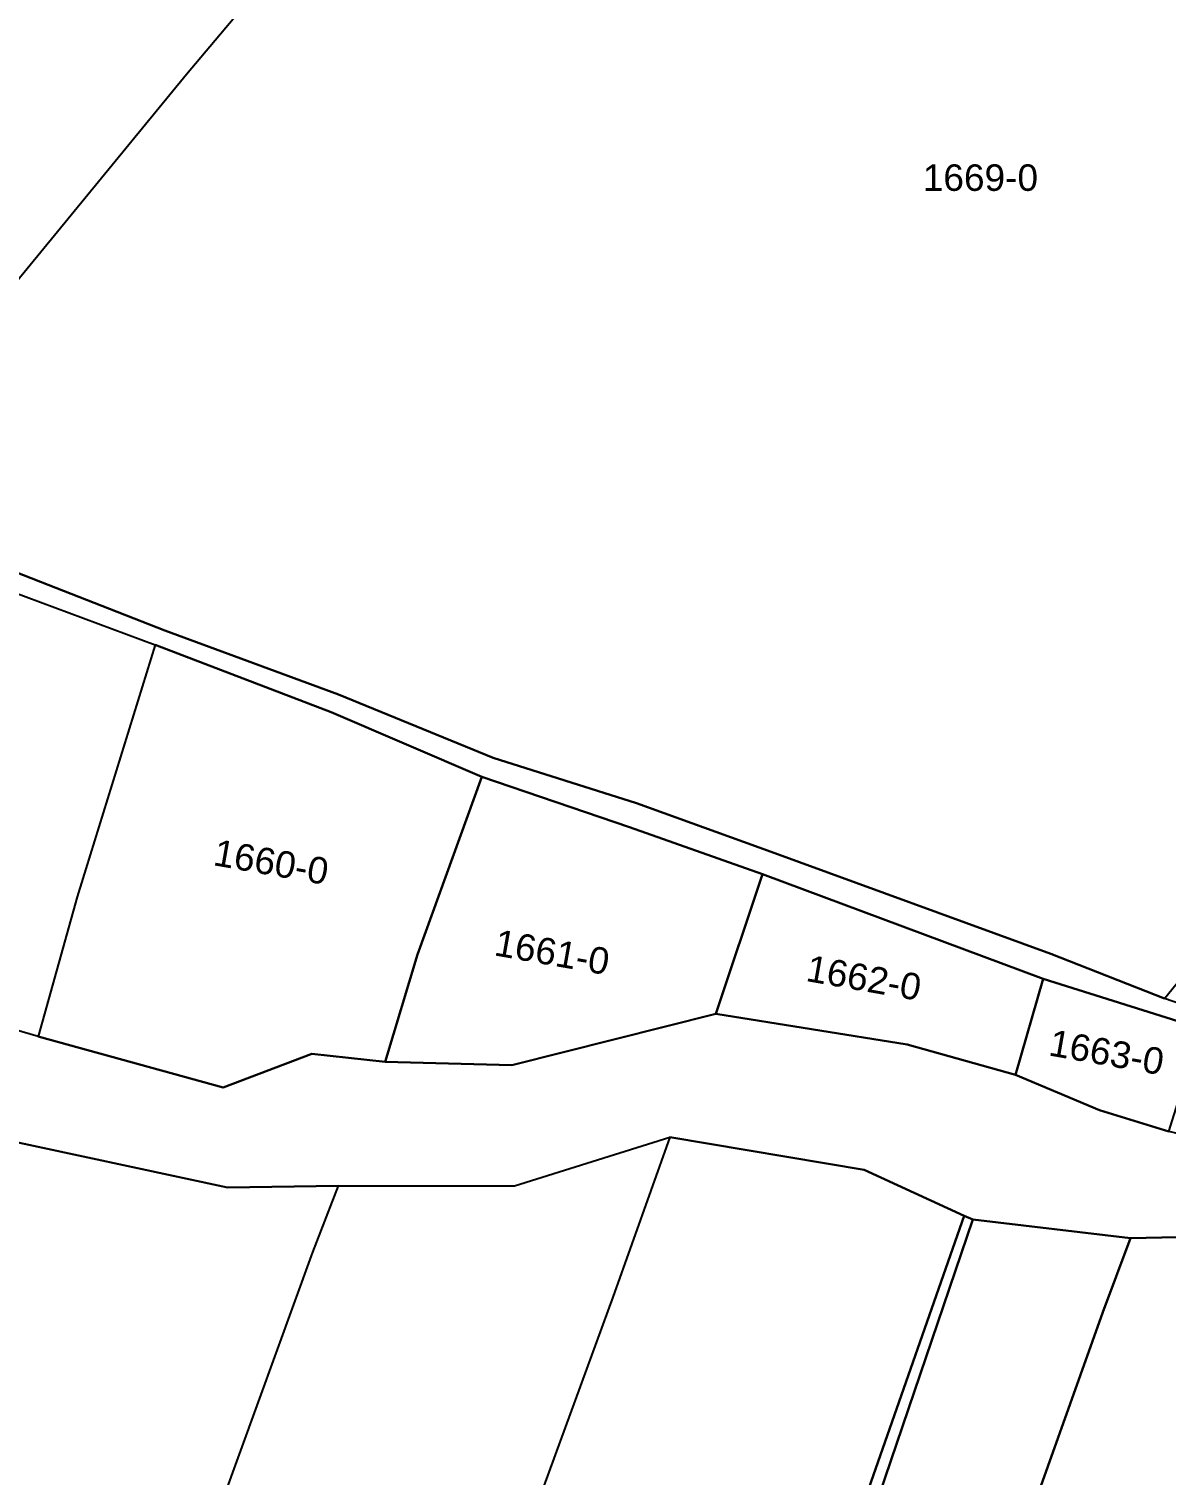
# Model space of a CAD drawing. Header units: metres. Extents: x 7508000 to 7510589, y 4725804 to 4728000.
# Drawn here: x 7509067.8 to 7509282.2, y 4726869.1 to 4727141.9 of the extents above; entities that cross this region are included whole.
import ezdxf
from ezdxf.enums import TextEntityAlignment as Align

# ---------------------------------------------------------------- set-up
doc = ezdxf.new("R2010")
doc.units = ezdxf.units.M
for name, color, linetype in [('OBILIQ_A10_PAR_PARCEL_TXT', 7, 'Continuous'), ('OBILIQ_PAR_PARCELGEOM_ILI', 7, 'Continuous'), ('Orotofoto 2018', 7, 'Continuous')]:
    doc.layers.add(name, color=color, linetype=linetype)
doc.styles.get("Standard").update_dxf_attribs({"font": 'arial.ttf'})
picture_1 = doc.add_image_def('image1.ecw', size_in_pixel=(11111, 11111))

msp = doc.modelspace()

# ---------------------------------------------------------------- linework, layer by layer
at = {"layer": 'OBILIQ_PAR_PARCELGEOM_ILI', "color": 7, "linetype": 'Continuous'}
for points in [[(7509130.22, 4727172.16), (7509097.46, 4727133.25), (7509064.83, 4727093.49), (7509031.31, 4727054.51), (7509060.91, 4727041.09), (7509093.41, 4727028.44), (7509126.17, 4727016.36), (7509155.32, 4727004.42), (7509182.36, 4726995.87), (7509207.73, 4726986.69), (7509260.46, 4726967.42), (7509281.91, 4726959.01), (7509313.09, 4726997.36), (7509345.51, 4727036.13), (7509378.44, 4727074.26), (7509410.09, 4727112.65), (7509443.01, 4727150.78)], [(7509059.09, 4727037.79), (7509091.58, 4727025.69), (7509124.78, 4727013.04), (7509153.14, 4727000.81), (7509181.04, 4726991.34), (7509206.07, 4726982.44), (7509259.03, 4726962.75), (7509288.79, 4726953.35), (7509337.34, 4726939.34), (7509338.13, 4726942.58), (7509290.47, 4726956.05), (7509281.91, 4726959.01), (7509260.46, 4726967.42), (7509207.73, 4726986.69), (7509182.36, 4726995.87), (7509155.32, 4727004.42), (7509126.17, 4727016.36), (7509093.41, 4727028.44), (7509093.41, 4727028.44), (7509060.91, 4727041.09)], [(7509445.42, 4726936.6), (7509407.67, 4726941.43), (7509390.76, 4726933.68), (7509360.51, 4726925.04), (7509388.73, 4726943.34), (7509378.94, 4726944.87), (7509366.86, 4726941.44), (7509357.33, 4726932.92), (7509337.34, 4726939.34), (7509329.27, 4726937.76), (7509302.3, 4726929.35), (7509282.73, 4726933.93), (7509269.62, 4726937.98), (7509253.8, 4726944.61), (7509233.34, 4726950.33), (7509197.28, 4726956.12), (7509158.82, 4726946.42), (7509134.94, 4726947.05), (7509121.13, 4726948.59), (7509104.38, 4726942.26), (7509069.48, 4726951.87), (7509040.79, 4726960.2)], [(7509060.11, 4726933.03), (7509105.21, 4726923.35), (7509126.12, 4726923.67), (7509159.33, 4726923.67), (7509188.6, 4726932.85), (7509225.29, 4726926.72), (7509244.09, 4726918.03), (7509245.75, 4726917.32), (7509275.5, 4726913.84), (7509302.01, 4726914.41), (7509310.25, 4726916.14), (7509331.64, 4726924.79), (7509345.15, 4726922.14), (7509350.26, 4726914.26), (7509365.42, 4726910.53), (7509379.38, 4726919.62), (7509385.45, 4726923.04), (7509392.61, 4726925.63), (7509401.46, 4726929.03), (7509409.04, 4726931.95), (7509420.61, 4726923.74), (7509446.9, 4726922.19)]]:
    msp.add_lwpolyline(points, dxfattribs=at)
for points in [[(7509153.14, 4727000.81), (7509124.78, 4727013.04), (7509091.58, 4727025.69), (7509076.85, 4726978.21), (7509069.48, 4726951.87), (7509104.38, 4726942.26), (7509121.13, 4726948.59), (7509134.94, 4726947.05), (7509141.01, 4726967.33), (7509153.14, 4727000.81)], [(7509206.07, 4726982.44), (7509181.04, 4726991.34), (7509153.14, 4727000.81), (7509141.01, 4726967.33), (7509134.94, 4726947.05), (7509158.82, 4726946.42), (7509197.28, 4726956.12), (7509206.07, 4726982.44)], [(7509259.03, 4726962.75), (7509206.07, 4726982.44), (7509197.28, 4726956.12), (7509233.34, 4726950.33), (7509253.8, 4726944.61), (7509259.03, 4726962.75)], [(7509288.79, 4726953.35), (7509259.03, 4726962.75), (7509253.8, 4726944.61), (7509269.62, 4726937.98), (7509282.73, 4726933.93), (7509288.79, 4726953.35)], [(7509070.08, 4726770.63), (7509086.48, 4726817.78), (7509104.14, 4726863.92), (7509121.3, 4726911.16), (7509126.12, 4726923.67), (7509105.21, 4726923.35), (7509060.11, 4726933.03), (7509049.75, 4726896.26), (7509032.34, 4726848.72), (7509015.75, 4726801.86), (7509000.37, 4726754.18), (7508983.03, 4726709.01), (7508964.07, 4726659.1), (7508945.78, 4726612.64), (7508978.83, 4726600.86), (7509003.9, 4726592.32), (7509019.12, 4726630.26), (7509036.36, 4726676.66), (7509053.6, 4726723.64), (7509070.08, 4726770.63)], [(7509192.32, 4726773.01), (7509209.31, 4726819.41), (7509226.12, 4726866.71), (7509244.09, 4726918.03), (7509225.29, 4726926.72), (7509188.6, 4726932.85), (7509177.89, 4726902.69), (7509160.82, 4726856.12), (7509144.28, 4726809.91), (7509126.97, 4726762.21), (7509110.01, 4726715.46), (7509092.7, 4726668.29), (7509076.52, 4726621.6), (7509058.08, 4726574.49), (7509067.12, 4726571.4), (7509111.94, 4726555.41), (7509131.88, 4726602.35), (7509142.88, 4726631.94), (7509159.51, 4726678.7), (7509175.87, 4726725.81), (7509192.32, 4726773.01)], [(7509195.51, 4726771.25), (7509212.82, 4726818.17), (7509228.06, 4726865.38), (7509245.75, 4726917.32), (7509244.09, 4726918.03), (7509226.12, 4726866.71), (7509209.31, 4726819.41), (7509192.32, 4726773.01), (7509175.87, 4726725.81), (7509159.51, 4726678.7), (7509142.88, 4726631.94), (7509131.88, 4726602.35), (7509111.94, 4726555.41), (7509115.47, 4726554.06), (7509134.96, 4726600.6), (7509146.6, 4726630.12), (7509162.21, 4726677.32), (7509178.76, 4726725.09), (7509195.51, 4726771.25)], [(7509209.94, 4726731.42), (7509221.09, 4726759.43), (7509237.45, 4726806.43), (7509253.75, 4726853.5), (7509270.29, 4726899.87), (7509275.5, 4726913.84), (7509245.75, 4726917.32), (7509228.06, 4726865.38), (7509212.82, 4726818.17), (7509195.51, 4726771.25), (7509178.76, 4726725.09), (7509162.21, 4726677.32), (7509146.6, 4726630.12), (7509134.96, 4726600.6), (7509115.47, 4726554.06), (7509142.25, 4726542.98), (7509159.79, 4726590.92), (7509176.4, 4726637.42), (7509192.76, 4726684.48), (7509209.94, 4726731.42)], [(7509255.83, 4726766.48), (7509272.76, 4726812.89), (7509289.97, 4726860.24), (7509296.76, 4726877.91), (7509304.48, 4726899.67), (7509310.25, 4726916.14), (7509302.01, 4726914.41), (7509275.5, 4726913.84), (7509270.29, 4726899.87), (7509253.75, 4726853.5), (7509237.45, 4726806.43), (7509221.09, 4726759.43), (7509209.94, 4726731.42), (7509192.76, 4726684.48), (7509176.4, 4726637.42), (7509159.79, 4726590.92), (7509142.25, 4726542.98), (7509171.46, 4726530.33), (7509188.67, 4726578.6), (7509206.53, 4726625.57), (7509223.08, 4726672.26), (7509237.22, 4726714.3), (7509255.83, 4726766.48)]]:
    msp.add_lwpolyline(points, close=True, dxfattribs=at)

# ---------------------------------------------------------------- texts
at = {"layer": 'OBILIQ_A10_PAR_PARCEL_TXT', "color": 7}
msp.add_text('1669-0', height=5, dxfattribs=at).set_placement((7509247.18, 4727113.81), align=Align.MIDDLE_CENTER)
for s, p in [('1660-0', (7509113.46, 4726984.76)), ('1661-0', (7509166.43, 4726967.76)), ('1662-0', (7509225.22, 4726962.92)), ('1663-0', (7509270.99, 4726948.89))]:
    msp.add_text(s, height=5, rotation=-10, dxfattribs=at).set_placement(p, align=Align.MIDDLE_CENTER)

# ---------------------------------------------------------------- pictures from other files: only their frames are drawn
at = {"layer": 'Orotofoto 2018'}
image = msp.add_image(picture_1, insert=(7508000, 4726000.02), size_in_units=(1999.82, 1999.82), dxfattribs=at)
image.dxf.flags = 7

doc.saveas('drawing.dxf')
